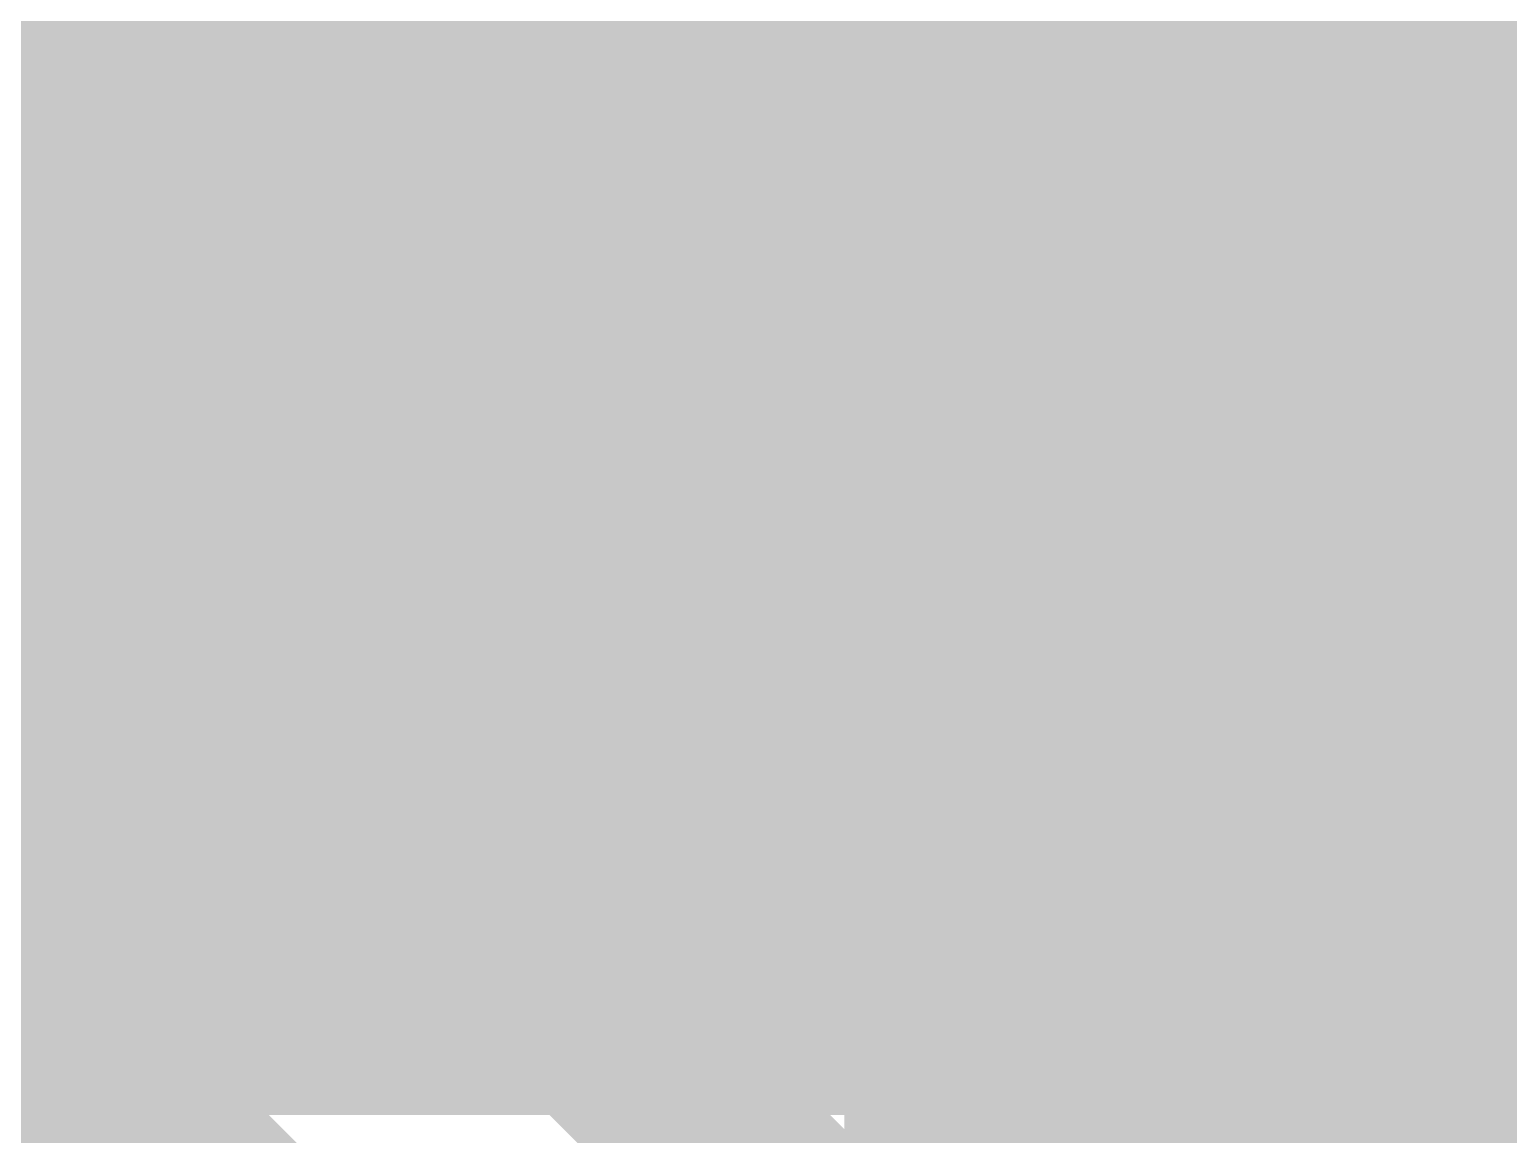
# Model space of a CAD drawing. Header units: inches. Extents: x -0.1 to 94.8, y -0.8 to 67.1.
# Drawn here: x 45.162 to 46.28, y 51.341 to 52.175 of the extents above; entities that cross this region are included whole.
import ezdxf

# ---------------------------------------------------------------- set-up
doc = ezdxf.new("R2010")
doc.units = ezdxf.units.IN
for name, color, linetype in [('Board Layer Stack Bottom Solder', 6, 'Continuous'), ('Bottom Layer', 5, 'Continuous'), ('Bottom Paste', 16, 'Continuous'), ('Layer 2', 16, 'Continuous'), ('Mechanical 13', 56, 'Continuous'), ('Top Layer', 1, 'Continuous'), ('Top Overlay', 2, 'Continuous'), ('Top Paste', 8, 'Continuous'), ('Top Solder', 216, 'Continuous')]:
    doc.layers.add(name, color=color, linetype=linetype)

# ---------------------------------------------------------------- blocks, each defined once
blk = doc.blocks.new('1210C_29')
at = {"layer": 'Top Layer'}
blk.add_hatch(color=1, dxfattribs=at).paths.add_polyline_path([(-2.1021, 1.3531), (-1.1479, 1.3531), (-1.1479, -1.3531), (-2.1021, -1.3531)])
at = {"layer": 'Top Paste'}
blk.add_hatch(color=8, dxfattribs=at).paths.add_polyline_path([(-2.1021, 1.3531), (-1.1479, 1.3531), (-1.1479, -1.3531), (-2.1021, -1.3531)])
at = {"layer": 'Top Solder'}
blk.add_hatch(color=216, dxfattribs=at).paths.add_polyline_path([(-2.2037, 1.4547), (-1.0463, 1.4547), (-1.0463, -1.4547), (-2.2037, -1.4547)])
at = {"layer": 'Mechanical 13'}
for points in [[(-1.6, -1.25, 0.2, 0.2, 0), (-1.6, 1.25, 0.2, 0.2, 0)], [(-1.6, -1.25, 0.2, 0.2, 0), (1.6, -1.25, 0.2, 0.2, 0)]]:
    blk.add_lwpolyline(points, format="xyseb", dxfattribs=at)
blk.add_lwpolyline([(-1.65, -1.25, 0.1, 0.1, 1), (-1.55, -1.25, 0.1, 0.1, 1)], format="xyseb", close=True, dxfattribs=at)
blk.add_lwpolyline([(-1.65, -1.25, 0.1, 0.1, 1), (-1.55, -1.25, 0.1, 0.1, 1)], format="xyseb", close=True, dxfattribs=at)
at = {"layer": 'Top Overlay'}
blk.add_lwpolyline([(-0.75, -1.275, 0.15, 0.15, 0), (0.75, -1.275, 0.15, 0.15, 0)], format="xyseb", dxfattribs=at)
blk.add_lwpolyline([(-0.7875, -1.275, 0.075, 0.075, 1), (-0.7125, -1.275, 0.075, 0.075, 1)], format="xyseb", close=True, dxfattribs=at)
blk = doc.blocks.new('0402R_79')
at = {"layer": 'Top Overlay'}
blk.add_lwpolyline([(0.375, -0.55, 0.15, 0.15, 0), (-0.375, -0.55, 0.15, 0.15, 0)], format="xyseb", dxfattribs=at)
blk.add_lwpolyline([(0.3375, -0.55, 0.075, 0.075, 1), (0.4125, -0.55, 0.075, 0.075, 1)], format="xyseb", close=True, dxfattribs=at)
blk = doc.blocks.new('LQFP128_14_14_____________B_103')
at = {"layer": 'Board Layer Stack Bottom Solder'}
for points in [[(6.8984, 1.2266), (9.1016, 1.2266), (9.1016, 0.7734), (6.8984, 0.7734)], [(6.8984, 0.8266), (9.1016, 0.8266), (9.1016, 0.3734), (6.8984, 0.3734)], [(6.8984, 0.4266), (9.1016, 0.4266), (9.1016, -0.0266), (6.8984, -0.0266)]]:
    blk.add_hatch(color=6, dxfattribs=at).paths.add_polyline_path(points)
at = {"layer": 'Bottom Layer'}
for points in [[(7, 1.125), (9, 1.125), (9, 0.875), (7, 0.875)], [(7, 0.725), (9, 0.725), (9, 0.475), (7, 0.475)]]:
    blk.add_hatch(color=5, dxfattribs=at).paths.add_polyline_path(points)
at = {"layer": 'Bottom Paste'}
for points in [[(7, 1.125), (9, 1.125), (9, 0.875), (7, 0.875)], [(7, 0.725), (9, 0.725), (9, 0.475), (7, 0.475)]]:
    blk.add_hatch(color=16, dxfattribs=at).paths.add_polyline_path(points)
at = {"layer": 'Mechanical 13'}
blk.add_lwpolyline([(7, -7, 0.12, 0.12, 0), (7, 7, 0.12, 0.12, 0)], format="xyseb", dxfattribs=at)

msp = doc.modelspace()

# ---------------------------------------------------------------- hatches: boundary and pattern name
at = {"layer": 'Bottom Layer'}
msp.add_hatch(color=5, dxfattribs=at).paths.add_polyline_path([(45.7868, 51.735), (45.883, 51.7319), (45.8861, 51.5638), (45.8846, 51.5678), (45.8811, 51.5714), (45.8759, 51.5746), (45.8687, 51.5773), (45.8597, 51.5797), (45.8489, 51.5816), (45.8362, 51.5831), (45.8051, 51.5848), (45.7868, 51.585)])

# ---------------------------------------------------------------- linework, layer by layer
for points in [[(43.875, 53.5718, 0.15, 0.15, 0), (45.7868, 51.66, 0.15, 0.15, 0)], [(44.1345, 52.8822, 0.15, 0.15, 0), (45.7567, 51.26, 0.15, 0.15, 0)], [(44.5, 52.0925, 0.15, 0.15, 0), (45.7325, 50.86, 0.15, 0.15, 0)], [(45.7868, 51.66, 0.15, 0.15, 0), (46.83, 51.66, 0.15, 0.15, 0)]]:
    msp.add_lwpolyline(points, format="xyseb", dxfattribs=at)
msp.add_lwpolyline([(45.7493, 51.66, 0.075, 0.075, 1), (45.8243, 51.66, 0.075, 0.075, 1)], format="xyseb", close=True, dxfattribs=at)
msp.add_lwpolyline([(45.7493, 51.66, 0.075, 0.075, 1), (45.8243, 51.66, 0.075, 0.075, 1)], format="xyseb", close=True, dxfattribs=at)
at = {"layer": 'Layer 2'}
msp.add_lwpolyline([(44.6, 51.525, 0.15, 0.15, 0), (48.7825, 51.525, 0.15, 0.15, 0)], format="xyseb", dxfattribs=at)

# ---------------------------------------------------------------- block references
for name, p in [('LQFP128_14_14_____________B_103', (38.88, 51.01)), ('1210C_29', (46.88, 52.81))]:
    msp.add_blockref(name, p)
at = {"rotation": 180}
msp.add_blockref('0402R_79', (46.575, 50.75), dxfattribs=at)

doc.saveas('drawing.dxf')
